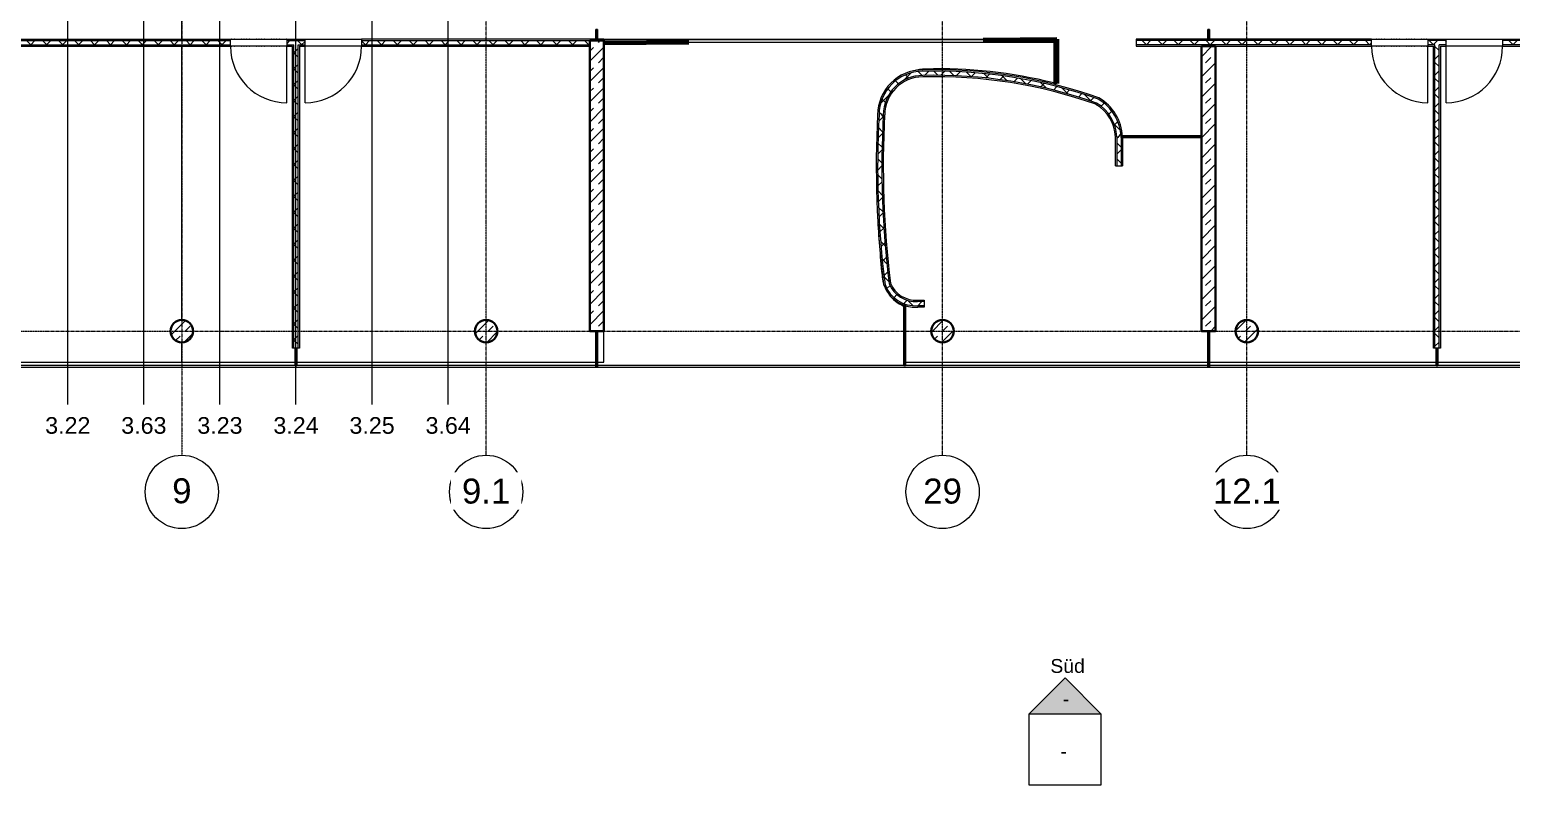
# Model space of a CAD drawing. Header units: millimetres. Extents: x -309577 to 26510, y -302335 to 26695.
# Drawn here: x -252740 to -226445, y -302335 to -288938 of the extents above; entities that cross this region are included whole.
import ezdxf

# ---------------------------------------------------------------- set-up
doc = ezdxf.new("R2010")
doc.units = ezdxf.units.MM
doc.linetypes.add('Rasterlinie', pattern=[22.225, 12.7, -3.175, 3.175, -3.175])
doc.linetypes.add('Über Schnittebene 1', pattern=[1, 0, -1])
for name, color, linetype, lineweight in [('A-ANNO-SYMB', 6, 'Continuous', 9), ('A-AREA-LINE', 4, 'Continuous', 70), ('A-DOOR', 1, 'Continuous', 9), ('A-FLOR-HRAL', 1, 'Continuous', 9), ('A-FLOR-OTLN', 6, 'Continuous', 9), ('A-GLAZ', 6, 'Continuous', 9), ('A-WALL', 2, 'Continuous', 9), ('A-WALL-PATT', 2, 'Continuous', 35), ('S-COLS', 6, 'Continuous', 9), ('S-GRID', 1, 'Continuous', 9)]:
    doc.layers.add(name, color=color, linetype=linetype, lineweight=lineweight)
pattern_1 = [(45, (0, 0), (-179.60512, 179.60512), []), (45, (179.6, 0), (-179.60512, 179.60512), [127, -127])]
pattern_2 = [(45, (0, 0), (-141.42136, 141.42136), []), (135, (0, 0), (-141.42136, -141.42136), [])]

# ---------------------------------------------------------------- blocks, each defined once
blk = doc.blocks.new('Systemelement - Verglasung-313596-Ebene 2')
at = {"layer": 'A-GLAZ'}
for p, q in [((-717, 15), (717, 15)), ((-717, 15), (-717, -15)), ((717, 15), (717, -15)), ((717, -15), (-717, -15))]:
    blk.add_line(p, q, dxfattribs=at)
blk = doc.blocks.new('Systemelement - Verglasung-313533-Ebene 2')
at = {"layer": 'A-GLAZ'}
for p, q in [((-534, 15), (534, 15)), ((-534, 15), (-534, -15)), ((534, 15), (534, -15)), ((534, -15), (-534, -15))]:
    blk.add_line(p, q, dxfattribs=at)
blk = doc.blocks.new('Systemelement - Verglasung-313536-Ebene 2')
at = {"layer": 'A-GLAZ'}
for p, q in [((-312.5, 15), (312.5, 15)), ((-312.5, 15), (-312.5, -15)), ((312.5, 15), (312.5, -15)), ((312.5, -15), (-312.5, -15))]:
    blk.add_line(p, q, dxfattribs=at)
blk = doc.blocks.new('STB Stütze - rund - STB d_40-332858-Ebene 2')
at = {"layer": 'S-COLS'}
for start, end in [(0, 180), (180, 360)]:
    blk.add_arc((0, 0), 200, start, end, dxfattribs=at)
blk = doc.blocks.new('Systemelement - Verglasung-313535-Ebene 2')
at = {"layer": 'A-GLAZ'}
for p, q in [((-85, 15), (85, 15)), ((-85, 15), (-85, -15)), ((85, 15), (85, -15)), ((85, -15), (-85, -15))]:
    blk.add_line(p, q, dxfattribs=at)
blk = doc.blocks.new('Systemelement - Verglasung-313598-Ebene 2')
at = {"layer": 'A-GLAZ'}
for p, q in [((-85, 15), (85, 15)), ((-85, 15), (-85, -15)), ((85, 15), (85, -15)), ((85, -15), (-85, -15))]:
    blk.add_line(p, q, dxfattribs=at)
blk = doc.blocks.new('Systemelement - Verglasung-313607-Ebene 2')
at = {"layer": 'A-GLAZ'}
for p, q in [((-155, 15), (155, 15)), ((-155, 15), (-155, -15)), ((155, 15), (155, -15)), ((155, -15), (-155, -15))]:
    blk.add_line(p, q, dxfattribs=at)
blk = doc.blocks.new('Drehflügel 1-flg - Variabel1 - Drehflügel 1-flg - Variabel-349503-Ebene 2')
at = {"layer": 'A-DOOR'}
blk.add_line((500, -1077), (500, -77), dxfattribs=at)
blk.add_arc((500, -77), 1000, 180, 270, dxfattribs=at)
blk = doc.blocks.new('Drehflügel 1-flg - Variabel1 - Drehflügel 1-flg - Variabel-349504-Ebene 2')
at = {"layer": 'A-DOOR'}
blk.add_line((500, 1077), (500, 77), dxfattribs=at)
blk.add_arc((500, 77), 1000, 90, 180, dxfattribs=at)
blk = doc.blocks.new('Geländer - Geländer-380597-Ebene 2')
at = {"layer": 'A-FLOR-HRAL'}
for p, q in [((-234524, -289118), (-242551, -289118)), ((-242551, -289158), (-234564, -289158)), ((-234564, -289158), (-234564, -289895)), ((-234524, -289895), (-234524, -289118)), ((-234524, -289895), (-234564, -289895))]:
    blk.add_line(p, q, dxfattribs=at)
blk.add_open_spline([(-234564, -289158), (-234564, -289158), (-234563, -289158), (-234562, -289157), (-234561, -289155), (-234560, -289154), (-234559, -289153), (-234558, -289152), (-234556, -289150), (-234554, -289148), (-234553, -289147), (-234551, -289146), (-234550, -289144), (-234549, -289143), (-234548, -289142), (-234546, -289141), (-234545, -289139), (-234544, -289138), (-234542, -289137), (-234541, -289135), (-234540, -289134), (-234539, -289133), (-234537, -289132), (-234536, -289130), (-234535, -289129), (-234534, -289128), (-234533, -289127), (-234531, -289125), (-234530, -289124), (-234529, -289123), (-234528, -289122), (-234526, -289121), (-234525, -289119), (-234524, -289118), (-234524, -289118), (-234524, -289118)], degree=3, knots=[0, 0, 0, 0, 0.083333, 0.125, 0.166667, 0.208333, 0.229167, 0.25, 0.291667, 0.333333, 0.354167, 0.375, 0.395833, 0.416667, 0.4375, 0.458333, 0.479167, 0.5, 0.520833, 0.541667, 0.5625, 0.583333, 0.604167, 0.625, 0.645833, 0.666667, 0.6875, 0.708333, 0.75, 0.770833, 0.791667, 0.833333, 0.875, 0.916667, 1, 1, 1, 1], dxfattribs=at)
blk = doc.blocks.new('STB Stütze - rund - STB d_40-332860-Ebene 2')
at = {"layer": 'S-COLS'}
for start, end in [(0, 180), (180, 0)]:
    blk.add_arc((0, 0), 200, start, end, dxfattribs=at)
blk = doc.blocks.new('Systemelement - Verglasung-313633-Ebene 2')
at = {"layer": 'A-GLAZ'}
for p, q in [((-155, 15), (155, 15)), ((-155, 15), (-155, -15)), ((155, 15), (155, -15)), ((155, -15), (-155, -15))]:
    blk.add_line(p, q, dxfattribs=at)
blk = doc.blocks.new('Systemelement - Verglasung-V99-Ebene 2')
at = {"layer": 'A-GLAZ'}
for p, q in [((717, 15), (-717, 15)), ((-717, 15), (-717, -15)), ((717, -15), (717, 15)), ((-717, -15), (717, -15))]:
    blk.add_line(p, q, dxfattribs=at)
blk = doc.blocks.new('Systemelement - Verglasung-V93-Ebene 2')
at = {"layer": 'A-GLAZ'}
for p, q in [((534, 15), (-534, 15)), ((-534, 15), (-534, -15)), ((534, -15), (534, 15)), ((-534, -15), (534, -15))]:
    blk.add_line(p, q, dxfattribs=at)
blk = doc.blocks.new('Systemelement - Verglasung-V96-Ebene 2')
at = {"layer": 'A-GLAZ'}
for p, q in [((312.5, 15), (-312.5, 15)), ((-312.5, 15), (-312.5, -15)), ((312.5, -15), (312.5, 15)), ((-312.5, -15), (312.5, -15))]:
    blk.add_line(p, q, dxfattribs=at)
blk = doc.blocks.new('STB Stütze - rund - STB d_40-332862-Ebene 2')
at = {"layer": 'S-COLS'}
h = blk.add_hatch(dxfattribs=at)
h.set_pattern_fill('FP_105', color=256, style=0, pattern_type=2)
h.set_pattern_definition([(45, (236538.7, 294282.99), (-179.60512, 179.60512), []), (45, (236718.3, 294282.99), (-179.60512, 179.60512), [127, -127])])
h.paths.add_polyline_path([(24, -199), (71, -187), (114, -165), (150, -133), (177, -93), (194, -48), (200, 0), (194, 48), (177, 93), (150, 133), (114, 165), (71, 187), (24, 199), (-24, 199), (-71, 187), (-114, 165), (-150, 133), (-177, 93), (-194, 48), (-200, 0), (-194, -48), (-177, -93), (-150, -133), (-114, -165), (-71, -187), (-24, -199)], flags=0)
at = {"layer": 'S-COLS', "lineweight": 35}
for start, end in [(360, 180), (180, 360)]:
    blk.add_arc((0, 0), 200, start, end, dxfattribs=at)
blk = doc.blocks.new('STB Stütze - rund - STB d_40-V100-Ebene 2')
at = {"layer": 'S-COLS'}
h = blk.add_hatch(dxfattribs=at)
h.set_pattern_fill('FP_106', color=256, style=0, pattern_type=2)
h.set_pattern_definition([(45, (244638.7, 294282.99), (-179.60512, 179.60512), []), (45, (244818.3, 294282.99), (-179.60512, 179.60512), [127, -127])])
h.paths.add_polyline_path([(24, -199), (71, -187), (114, -165), (150, -133), (177, -93), (194, -48), (200, 0), (194, 48), (177, 93), (150, 133), (114, 165), (71, 187), (24, 199), (-24, 199), (-71, 187), (-114, 165), (-150, 133), (-177, 93), (-194, 48), (-200, 0), (-194, -48), (-177, -93), (-150, -133), (-114, -165), (-71, -187), (-24, -199)], flags=0)
at = {"layer": 'S-COLS', "lineweight": 35}
for start, end in [(360, 180), (180, 360)]:
    blk.add_arc((0, 0), 200, start, end, dxfattribs=at)
blk = doc.blocks.new('Systemelement - Verglasung-V95-Ebene 2')
at = {"layer": 'A-GLAZ'}
for p, q in [((85, 15), (-85, 15)), ((-85, 15), (-85, -15)), ((85, -15), (85, 15)), ((-85, -15), (85, -15))]:
    blk.add_line(p, q, dxfattribs=at)
blk = doc.blocks.new('Systemelement - Verglasung-V101-Ebene 2')
at = {"layer": 'A-GLAZ'}
for p, q in [((85, 15), (-85, 15)), ((-85, 15), (-85, -15)), ((85, -15), (85, 15)), ((-85, -15), (85, -15))]:
    blk.add_line(p, q, dxfattribs=at)
blk = doc.blocks.new('STB Stütze - rund - STB d_40-V116-Ebene 2')
at = {"layer": 'S-COLS'}
h = blk.add_hatch(dxfattribs=at)
h.set_pattern_fill('FP_122', color=256, style=0, pattern_type=2)
h.set_pattern_definition([(45, (250038.7, 294282.99), (-179.60512, 179.60512), []), (45, (250218.3, 294282.99), (-179.60512, 179.60512), [127, -127])])
h.paths.add_polyline_path([(24, -199), (71, -187), (114, -165), (150, -133), (177, -93), (194, -48), (200, 0), (194, 48), (177, 93), (150, 133), (114, 165), (71, 187), (24, 199), (-24, 199), (-71, 187), (-114, 165), (-150, 133), (-177, 93), (-194, 48), (-200, 0), (-194, -48), (-177, -93), (-150, -133), (-114, -165), (-71, -187), (-24, -199)], flags=0)
at = {"layer": 'S-COLS', "lineweight": 35}
for start, end in [(360, 180), (180, 360)]:
    blk.add_arc((0, 0), 200, start, end, dxfattribs=at)
blk = doc.blocks.new('Systemelement - Verglasung-V127-Ebene 2')
at = {"layer": 'A-GLAZ'}
for p, q in [((155, 15), (-155, 15)), ((-155, 15), (-155, -15)), ((155, -15), (155, 15)), ((-155, -15), (155, -15))]:
    blk.add_line(p, q, dxfattribs=at)
blk = doc.blocks.new('Drehflügel 1-flg - Variabel1 - Drehflügel 1-flg - Variabel-V133-Ebene 2')
at = {"layer": 'A-DOOR', "linetype": 'Über Schnittebene 1'}
for p, q in [((500, 48), (-500, 48)), ((-500, -77), (500, -77))]:
    blk.add_line(p, q, dxfattribs=at)
at = {"layer": 'A-DOOR'}
blk.add_line((500, -1077), (500, -77), dxfattribs=at)
blk.add_arc((500, -77), 1000, 180, 270, dxfattribs=at)
blk = doc.blocks.new('Drehflügel 1-flg - Variabel1 - Drehflügel 1-flg - Variabel-V134-Ebene 2')
at = {"layer": 'A-DOOR'}
blk.add_line((500, 1077), (500, 77), dxfattribs=at)
at = {"layer": 'A-DOOR', "linetype": 'Über Schnittebene 1'}
for p, q in [((-500, 77), (500, 77)), ((500, -48), (-500, -48))]:
    blk.add_line(p, q, dxfattribs=at)
at = {"layer": 'A-DOOR'}
blk.add_arc((500, 77), 1000, 90, 180, dxfattribs=at)
blk = doc.blocks.new('Geländer - Geländer-380627-Ebene 2')
at = {"layer": 'A-FLOR-HRAL'}
for p, q in [((-234524, -289118), (-242551, -289118)), ((-242551, -289158), (-234564, -289158)), ((-234564, -289158), (-234564, -289895)), ((-234524, -289895), (-234524, -289118)), ((-234524, -289895), (-234564, -289895))]:
    blk.add_line(p, q, dxfattribs=at)
blk.add_open_spline([(-234564, -289158), (-234564, -289158), (-234563, -289158), (-234562, -289157), (-234561, -289155), (-234560, -289154), (-234559, -289153), (-234558, -289152), (-234556, -289150), (-234554, -289148), (-234553, -289147), (-234551, -289146), (-234550, -289144), (-234549, -289143), (-234548, -289142), (-234546, -289141), (-234545, -289139), (-234544, -289138), (-234542, -289137), (-234541, -289135), (-234540, -289134), (-234539, -289133), (-234537, -289132), (-234536, -289130), (-234535, -289129), (-234534, -289128), (-234533, -289127), (-234531, -289125), (-234530, -289124), (-234529, -289123), (-234528, -289122), (-234526, -289121), (-234525, -289119), (-234524, -289118), (-234524, -289118), (-234524, -289118)], degree=3, knots=[0, 0, 0, 0, 0.083333, 0.125, 0.166667, 0.208333, 0.229167, 0.25, 0.291667, 0.333333, 0.354167, 0.375, 0.395833, 0.416667, 0.4375, 0.458333, 0.479167, 0.5, 0.520833, 0.541667, 0.5625, 0.583333, 0.604167, 0.625, 0.645833, 0.666667, 0.6875, 0.708333, 0.75, 0.770833, 0.791667, 0.833333, 0.875, 0.916667, 1, 1, 1, 1], dxfattribs=at)
blk = doc.blocks.new('STB Stütze - rund - STB d_40-332864-Ebene 2')
at = {"layer": 'S-COLS'}
h = blk.add_hatch(dxfattribs=at)
h.set_pattern_fill('FP_126', color=256, style=0, pattern_type=2)
h.set_pattern_definition([(225, (-231138.7, -294282.99), (179.60512, -179.60512), []), (225, (-231318.32, -294282.99), (179.60512, -179.60512), [127, -127])])
h.paths.add_polyline_path([(24, 199), (-24, 199), (-71, 187), (-114, 165), (-150, 133), (-177, 93), (-194, 48), (-200, 0), (-194, -48), (-177, -93), (-150, -133), (-114, -165), (-71, -187), (-24, -199), (24, -199), (71, -187), (114, -165), (150, -133), (177, -93), (194, -48), (200, 0), (194, 48), (177, 93), (150, 133), (114, 165), (71, 187)], flags=0)
at = {"layer": 'S-COLS', "lineweight": 35}
for start, end in [(0, 180), (180, 0)]:
    blk.add_arc((0, 0), 200, start, end, dxfattribs=at)
blk = doc.blocks.new('Systemelement - Verglasung-V162-Ebene 2')
at = {"layer": 'A-GLAZ'}
for p, q in [((155, 15), (-155, 15)), ((-155, 15), (-155, -15)), ((155, -15), (155, 15)), ((-155, -15), (155, -15))]:
    blk.add_line(p, q, dxfattribs=at)
blk = doc.blocks.new('Systemelement - Verglasung-392771-Ebene 2')
at = {"layer": 'A-GLAZ'}
for p, q in [((45862, 15), (-45862, 15)), ((-45862, -15), (45862, -15))]:
    blk.add_line(p, q, dxfattribs=at)
blk = doc.blocks.new('Ansicht - Gefüllter Pfeil und Ansichtsname-212564-Ebene 2')
at = {"layer": 'A-ANNO-SYMB'}
for p, q in [((-6.35, -6.35), (-6.35, 6.35)), ((-6.35, 6.35), (6.35, 6.35)), ((6.35, 6.35), (6.35, -6.35)), ((6.35, -6.35), (-6.35, -6.35))]:
    blk.add_line(p, q, dxfattribs=at)
blk = doc.blocks.new('Ansicht - Gefüllter Pfeil und Ansichtsname-212290-Ebene 2')
at = {"layer": 'A-ANNO-SYMB'}
blk.add_hatch(color=256, dxfattribs=at).paths.add_polyline_path([(6.35, 0), (-6.35, 0), (0, 6.35)], flags=0)
for p, q in [((0, 6.35), (-6.35, 0)), ((6.35, 0), (0, 6.35)), ((-6.35, 0), (6.35, 0))]:
    blk.add_line(p, q, dxfattribs=at)
blk = doc.blocks.new('Raster - Rasterbeschriftung-194804-Ebene 2')
at = {"layer": 'S-GRID'}
blk.add_circle((0, 0), 6.5, dxfattribs=at)

msp = doc.modelspace()

# ---------------------------------------------------------------- hatches: boundary and pattern name
at = {"layer": 'A-WALL-PATT', "lineweight": 9}
h = msp.add_hatch(dxfattribs=at)
h.set_pattern_fill('FP_59', color=256, style=0, pattern_type=2)
h.set_pattern_definition(pattern_2)
h.paths.add_polyline_path([(-243130, -289208), (-242801, -289208), (-242801, -289133), (-246851, -289133), (-246851, -289208), (-246024, -289208)], flags=0)
h.paths.add_polyline_path([(-280226, -289208), (-280226, -289133), (-283051, -289133), (-283051, -289208), (-280748, -289208)], flags=0)
h.paths.add_polyline_path([(-279026, -289208), (-274826, -289208), (-274826, -289133), (-279226, -289133), (-279226, -289208), (-279101, -289208)], flags=0)
h.paths.add_polyline_path([(-248051, -289208), (-247851, -289208), (-247851, -289133), (-248176, -289133), (-248176, -289208)], flags=0)
h.paths.add_polyline_path([(-249176, -289208), (-249176, -289133), (-253576, -289133), (-253576, -289208), (-251811, -289208)], flags=0)
h.paths.add_polyline_path([(-273626, -289208), (-269426, -289208), (-269426, -289133), (-273826, -289133), (-273826, -289208), (-273701, -289208)], flags=0)
h.paths.add_polyline_path([(-254576, -289208), (-254576, -289133), (-258976, -289133), (-258976, -289208), (-254705, -289208)], flags=0)
h.paths.add_polyline_path([(-259976, -289208), (-259976, -289133), (-264501, -289133), (-264501, -289208), (-260493, -289208)], flags=0)
h.paths.add_polyline_path([(-268226, -289208), (-265501, -289208), (-265501, -289133), (-268426, -289133), (-268426, -289208), (-268301, -289208)], flags=0)
h = msp.add_hatch(dxfattribs=at)
h.set_pattern_fill('FP_59', color=256, style=0, pattern_type=2)
h.set_pattern_definition(pattern_2)
h.paths.add_polyline_path([(-247976, -294583), (-247976, -289208), (-248051, -289208), (-248051, -294583)], flags=0)
h = msp.add_hatch(dxfattribs=at)
h.set_pattern_fill('FP_60', color=256, style=0, pattern_type=2)
h.set_pattern_definition(pattern_1)
h.paths.add_polyline_path([(-242801, -294283), (-242551, -294283), (-242551, -289133), (-242801, -289133), (-242801, -291234)], flags=0)
h = msp.add_hatch(dxfattribs=at)
h.set_pattern_fill('FP_59', color=256, style=0, pattern_type=2)
h.set_pattern_definition(pattern_2)
h.paths.add_polyline_path([(-193937, -289208), (-192726, -289208), (-192726, -289133), (-195551, -289133), (-195551, -289208)], flags=0)
h.paths.add_polyline_path([(-233002, -289208), (-228926, -289208), (-228926, -289133), (-233101, -289133), (-233101, -289208)], flags=0)
h.paths.add_polyline_path([(-196551, -289208), (-196551, -289133), (-200951, -289133), (-200951, -289208), (-196676, -289208)], flags=0)
h.paths.add_polyline_path([(-226601, -289208), (-222201, -289208), (-222201, -289133), (-226601, -289133)], flags=0)
h.paths.add_polyline_path([(-227926, -289208), (-227601, -289208), (-227601, -289133), (-227926, -289133)], flags=0)
h.paths.add_polyline_path([(-201951, -289208), (-201951, -289133), (-206351, -289133), (-206351, -289208), (-202076, -289208)], flags=0)
h.paths.add_polyline_path([(-221201, -289208), (-216801, -289208), (-216801, -289133), (-221201, -289133)], flags=0)
h.paths.add_polyline_path([(-207351, -289208), (-207351, -289133), (-210276, -289133), (-210276, -289208), (-207476, -289208)], flags=0)
h.paths.add_polyline_path([(-211276, -289208), (-211276, -289133), (-215801, -289133), (-215801, -289208), (-211300, -289208)], flags=0)
h = msp.add_hatch(dxfattribs=at)
h.set_pattern_fill('FP_60', color=256, style=0, pattern_type=2)
h.set_pattern_definition(pattern_1)
h.paths.add_polyline_path([(-231694, -294283), (-231694, -289233), (-231944, -289233), (-231944, -294283)], flags=0)
h = msp.add_hatch(dxfattribs=at)
h.set_pattern_fill('FP_59', color=256, style=0, pattern_type=2)
h.set_pattern_definition(pattern_2)
h.paths.add_polyline_path([(-227801, -294583), (-227726, -294583), (-227726, -289208), (-227801, -289208), (-227801, -291234)], flags=0)
h = msp.add_hatch(dxfattribs=at)
h.set_pattern_fill('FP_59', color=256, style=0, pattern_type=2)
h.set_pattern_definition(pattern_2)
h.paths.add_polyline_path([(-237591, -290449), (-237585, -290358), (-237567, -290268), (-237538, -290182), (-237497, -290100), (-237446, -290023), (-237386, -289955), (-237317, -289894), (-237241, -289844), (-237159, -289803), (-237072, -289774), (-236981, -289756), (-236891, -289750), (-236892, -289675), (-236985, -289680), (-237077, -289697), (-237166, -289725), (-237251, -289764), (-237338, -289817), (-237405, -289869), (-237471, -289935), (-237528, -290009), (-237577, -290088), (-237615, -290173), (-237643, -290262), (-237660, -290354), (-237666, -290447)], flags=0)
h = msp.add_hatch(dxfattribs=at)
h.set_pattern_fill('FP_59', color=256, style=0, pattern_type=2)
h.set_pattern_definition(pattern_2)
h.paths.add_polyline_path([(-233807, -290239), (-233775, -290170), (-234076, -290070), (-234381, -289980), (-234688, -289902), (-234998, -289835), (-235311, -289779), (-235625, -289735), (-235941, -289703), (-236258, -289682), (-236575, -289672), (-236892, -289675), (-236891, -289750), (-236577, -289747), (-236258, -289757), (-235950, -289777), (-235638, -289809), (-235327, -289853), (-235017, -289908), (-234710, -289974), (-234406, -290051), (-234105, -290139)], flags=0)
h = msp.add_hatch(dxfattribs=at)
h.set_pattern_fill('FP_59', color=256, style=0, pattern_type=2)
h.set_pattern_definition(pattern_2)
h.paths.add_polyline_path([(-233446, -290837), (-233371, -290836), (-233380, -290746), (-233398, -290658), (-233427, -290572), (-233465, -290490), (-233512, -290413), (-233567, -290342), (-233630, -290277), (-233699, -290220), (-233775, -290170), (-233807, -290239), (-233731, -290290), (-233662, -290349), (-233602, -290417), (-233550, -290492), (-233508, -290573), (-233476, -290658), (-233456, -290747)], flags=0)
h = msp.add_hatch(dxfattribs=at)
h.set_pattern_fill('FP_59', color=256, style=0, pattern_type=2)
h.set_pattern_definition(pattern_2)
h.paths.add_polyline_path([(-237560, -293459), (-237487, -293440), (-237534, -293015), (-237570, -292588), (-237596, -292161), (-237611, -291733), (-237615, -291305), (-237609, -290877), (-237591, -290449), (-237666, -290447), (-237684, -290878), (-237690, -291309), (-237686, -291740), (-237671, -292171), (-237645, -292601), (-237608, -293030)], flags=0)
h = msp.add_hatch(dxfattribs=at)
h.set_pattern_fill('FP_59', color=256, style=0, pattern_type=2)
h.set_pattern_definition(pattern_2)
h.paths.add_polyline_path([(-233446, -291353), (-233371, -291353), (-233371, -290836), (-233446, -290837), (-233446, -291234)], flags=0)
h = msp.add_hatch(dxfattribs=at)
h.set_pattern_fill('FP_59', color=256, style=0, pattern_type=2)
h.set_pattern_definition(pattern_2)
h.paths.add_polyline_path([(-236980, -293833), (-236982, -293758), (-237062, -293757), (-237140, -293744), (-237216, -293718), (-237286, -293681), (-237350, -293633), (-237405, -293576), (-237451, -293511), (-237487, -293440), (-237560, -293459), (-237525, -293533), (-237481, -293602), (-237427, -293664), (-237365, -293718), (-237296, -293762), (-237222, -293796), (-237143, -293820), (-237062, -293832)], flags=0)
h = msp.add_hatch(dxfattribs=at)
h.set_pattern_fill('FP_59', color=256, style=0, pattern_type=2)
h.set_pattern_definition(pattern_2)
h.paths.add_polyline_path([(-236863, -293833), (-236863, -293758), (-236982, -293758), (-236980, -293833)], flags=0)

# ---------------------------------------------------------------- linework, layer by layer
at = {"layer": 'A-AREA-LINE'}
for p, q in [((-242551, -289170), (-241044, -289158)), ((-242551, -289170), (-241044, -289158)), ((-235820, -289118), (-234514, -289108)), ((-235820, -289118), (-234514, -289108)), ((-234514, -289108), (-234514, -289895))]:
    msp.add_line(p, q, dxfattribs=at)
at = {"layer": 'A-FLOR-OTLN'}
for p, q in [((-250039, -289108), (-250039, -287358)), ((-250039, -294084), (-250039, -289233)), ((-242551, -289108), (-234514, -289108)), ((-234514, -289108), (-234514, -289895)), ((-234514, -289895), (-234524, -289892)), ((-250039, -294833), (-250039, -294482)), ((-242551, -294833), (-242551, -294283)), ((-253399, -294833), (-248029, -294833)), ((-247999, -294833), (-242691, -294833)), ((-242661, -294833), (-242551, -294833)), ((-237199, -294833), (-231834, -294833)), ((-231804, -294833), (-227779, -294833)), ((-227749, -294833), (-225739, -294833))]:
    msp.add_line(p, q, dxfattribs=at)
for centre, radius, start, end in [((-236820, -290509), 873, 91.6026, 105.2831), ((-236820, -290509), 873, 91.6026, 105.2831), ((-236607, -298134), 8501, 76.0935, 91.6026), ((-236607, -298134), 8501, 76.0935, 91.6026), ((-219342, -291377), 18371, 182.7639, 185.9708), ((-219342, -291377), 18371, 182.7639, 185.9708), ((-236987, -293259), 627, 182.6803, 196.2155), ((-236987, -293259), 627, 182.6803, 196.2155), ((-236987, -293259), 627, 211.6466, 212.6195), ((-236987, -293259), 627, 211.6466, 212.6195), ((-236987, -293259), 627, 215.8514, 247.2394), ((-236987, -293259), 627, 215.8514, 247.2394)]:
    msp.add_arc(centre, radius, start, end, dxfattribs=at)
at = {"layer": 'A-WALL'}
for p, q in [((-259976, -289108), (-246851, -289108)), ((-253576, -289133), (-249176, -289133)), ((-253376, -289208), (-249176, -289208)), ((-248176, -289233), (-249176, -289233)), ((-248176, -289133), (-247851, -289133)), ((-248176, -289208), (-248051, -289208)), ((-248076, -294583), (-248076, -289233)), ((-248051, -294583), (-248051, -289208)), ((-247976, -289208), (-247851, -289208)), ((-247976, -294583), (-247976, -289208)), ((-247951, -289233), (-247951, -294583)), ((-246851, -289233), (-247851, -289233)), ((-246851, -289133), (-242801, -289133)), ((-246851, -289208), (-242801, -289208)), ((-233101, -289108), (-233101, -289233)), ((-228926, -289133), (-233101, -289133)), ((-228926, -289208), (-233101, -289208)), ((-228926, -289108), (-215801, -289108)), ((-227926, -289233), (-228926, -289233)), ((-227601, -289133), (-227926, -289133)), ((-227801, -289208), (-227926, -289208)), ((-227826, -294583), (-227826, -289233)), ((-227801, -294583), (-227801, -289208)), ((-227601, -289208), (-227726, -289208)), ((-227726, -294583), (-227726, -289208)), ((-227701, -289233), (-227701, -294583)), ((-226601, -289233), (-227601, -289233)), ((-222201, -289133), (-226601, -289133)), ((-222401, -289208), (-226601, -289208)), ((-233471, -291353), (-233471, -290838)), ((-233446, -290837), (-233446, -291353)), ((-233371, -290836), (-233371, -291353)), ((-233346, -290835), (-233346, -291353)), ((-233471, -291353), (-233346, -291353)), ((-236983, -293733), (-236863, -293733)), ((-236863, -293758), (-236982, -293758)), ((-236863, -293833), (-236980, -293833)), ((-236863, -293858), (-236979, -293858)), ((-236863, -293733), (-236863, -293858)), ((-247951, -294583), (-248076, -294583)), ((-227701, -294583), (-227826, -294583))]:
    msp.add_line(p, q, dxfattribs=at)
at = {"layer": 'A-WALL', "color": 7}
for p, q in [((-253351, -289233), (-249176, -289233)), ((-249176, -289233), (-249176, -289108)), ((-248176, -289108), (-248176, -289233)), ((-248176, -289233), (-248076, -289233)), ((-247951, -289233), (-247851, -289233)), ((-247851, -289233), (-247851, -289108)), ((-242551, -289108), (-246851, -289108)), ((-246851, -289108), (-246851, -289233)), ((-246851, -289233), (-242801, -289233)), ((-242551, -289133), (-242551, -289108)), ((-228926, -289108), (-233101, -289108)), ((-233101, -289233), (-228926, -289233)), ((-228926, -289233), (-228926, -289108)), ((-227926, -289108), (-227926, -289233)), ((-227926, -289233), (-227826, -289233)), ((-227701, -289233), (-227601, -289233)), ((-227601, -289233), (-227601, -289108)), ((-226601, -289108), (-226601, -289233)), ((-226601, -289233), (-222426, -289233))]:
    msp.add_line(p, q, dxfattribs=at)
at = {"layer": 'A-WALL', "color": 10, "lineweight": 35}
for p, q in [((-242801, -289133), (-242801, -294283)), ((-242801, -289133), (-242551, -289133)), ((-242551, -294283), (-242551, -289133)), ((-231944, -289233), (-231944, -294283)), ((-231694, -289233), (-231944, -289233)), ((-231694, -294283), (-231694, -289233)), ((-242801, -294283), (-242551, -294283)), ((-231944, -294283), (-231694, -294283))]:
    msp.add_line(p, q, dxfattribs=at)
at = {"layer": 'A-WALL'}
for centre, radius, start, end in [((-236891, -290450), 800, 90.1186, 179.7518), ((-236891, -290450), 775, 90.0979, 179.7951), ((-236891, -290450), 700, 90.0271, 179.9433), ((-236891, -290450), 675, 90, 180), ((-236672, -298342), 8695, 70.4614, 91.4513), ((-236672, -298342), 8670, 70.4766, 91.4533), ((-236672, -298342), 8595, 70.5229, 91.4594), ((-236672, -298342), 8570, 70.5386, 91.4614), ((-234177, -290870), 706, 2.5833, 59.4167), ((-234177, -290870), 731, 2.5373, 59.6145), ((-234177, -290870), 806, 2.4165, 60.134), ((-234177, -290870), 831, 2.3811, 60.2862), ((-220641, -291353), 17075, 176.9578, 187.1056), ((-220641, -291353), 17050, 176.9557, 187.0951), ((-220641, -291353), 16975, 176.9492, 187.0635), ((-220641, -291353), 16950, 176.9471, 187.0529), ((-237015, -293251), 508, 201.8328, 273.6725), ((-237015, -293251), 483, 202.2294, 273.7706), ((-237015, -293251), 608, 200.5751, 273.3608), ((-237015, -293251), 583, 200.8488, 273.4287)]:
    msp.add_arc(centre, radius, start, end, dxfattribs=at)
at = {"layer": 'A-WALL', "color": 7}
for centre, radius, start, end in [((-236891, -290450), 800, 90.1186, 179.7518), ((-236891, -290450), 675, 90, 180), ((-236672, -298342), 8695, 70.4614, 91.4513), ((-236672, -298342), 8570, 70.5386, 91.4614), ((-234177, -290870), 706, 2.5833, 59.4167), ((-234177, -290870), 831, 2.3811, 60.2862), ((-220641, -291353), 17075, 176.9578, 187.1056), ((-220641, -291353), 16950, 176.9471, 187.0529), ((-237015, -293251), 483, 202.2294, 273.7706), ((-237015, -293251), 608, 200.5751, 273.3608)]:
    msp.add_arc(centre, radius, start, end, dxfattribs=at)
at = {"layer": 'S-GRID', "linetype": 'Rasterlinie'}
for p, q in [((-250039, -235883), (-250039, -296483)), ((-244639, -296483), (-244639, -278649)), ((-236539, -296483), (-236539, -278649)), ((-231139, -296483), (-231139, -278649)), ((-297439, -294283), (-175468, -294283))]:
    msp.add_line(p, q, dxfattribs=at)
at = {"layer": 'S-GRID', "lineweight": 18}
for p, q in [((-252064, -295585), (-252064, -281267)), ((-250714, -295585), (-250714, -281267)), ((-249364, -295585), (-249364, -281267)), ((-248014, -295585), (-248014, -281267)), ((-246664, -295585), (-246664, -281267)), ((-245314, -295585), (-245314, -281267))]:
    msp.add_line(p, q, dxfattribs=at)

# ---------------------------------------------------------------- block references
at = {"layer": 'A-ANNO-SYMB', "xscale": 99.99999999999993, "yscale": 99.99999999999993, "zscale": 99.99999999999993}
msp.add_blockref('Ansicht - Gefüllter Pfeil und Ansichtsname-212290-Ebene 2', (-234365, -301065), dxfattribs=at)
at = {"layer": 'A-ANNO-SYMB', "xscale": 99.99999999999993, "yscale": 99.99999999999993, "zscale": 99.99999999999993, "rotation": 269.9999999999997}
msp.add_blockref('Ansicht - Gefüllter Pfeil und Ansichtsname-212564-Ebene 2', (-234365, -301700), dxfattribs=at)
at = {"layer": 'A-DOOR'}
for name, p in [('Drehflügel 1-flg - Variabel1 - Drehflügel 1-flg - Variabel-V133-Ebene 2', (-248676, -289156)), ('Drehflügel 1-flg - Variabel1 - Drehflügel 1-flg - Variabel-349503-Ebene 2', (-248676, -289156)), ('Drehflügel 1-flg - Variabel1 - Drehflügel 1-flg - Variabel-V133-Ebene 2', (-228426, -289156)), ('Drehflügel 1-flg - Variabel1 - Drehflügel 1-flg - Variabel-349503-Ebene 2', (-228426, -289156))]:
    msp.add_blockref(name, p, dxfattribs=at)
at = {"layer": 'A-DOOR', "rotation": 180}
for name, p in [('Drehflügel 1-flg - Variabel1 - Drehflügel 1-flg - Variabel-V134-Ebene 2', (-247351, -289156)), ('Drehflügel 1-flg - Variabel1 - Drehflügel 1-flg - Variabel-349504-Ebene 2', (-247351, -289156)), ('Drehflügel 1-flg - Variabel1 - Drehflügel 1-flg - Variabel-V134-Ebene 2', (-227101, -289156)), ('Drehflügel 1-flg - Variabel1 - Drehflügel 1-flg - Variabel-349504-Ebene 2', (-227101, -289156))]:
    msp.add_blockref(name, p, dxfattribs=at)
at = {"layer": 'A-FLOR-HRAL'}
for name in ['Geländer - Geländer-380597-Ebene 2', 'Geländer - Geländer-380627-Ebene 2']:
    msp.add_blockref(name, (0, 0), dxfattribs=at)
at = {"layer": 'A-GLAZ'}
for name, p, rotation in [('Systemelement - Verglasung-313598-Ebene 2', (-242676, -289023), 90), ('Systemelement - Verglasung-V101-Ebene 2', (-242676, -289023), 90), ('Systemelement - Verglasung-313535-Ebene 2', (-231819, -289023), 90), ('Systemelement - Verglasung-V95-Ebene 2', (-231819, -289023), 90), ('Systemelement - Verglasung-313533-Ebene 2', (-237214, -294359), 90), ('Systemelement - Verglasung-V93-Ebene 2', (-237214, -294359), 90), ('Systemelement - Verglasung-313536-Ebene 2', (-242676, -294595), 270), ('Systemelement - Verglasung-V96-Ebene 2', (-242676, -294595), 270), ('Systemelement - Verglasung-313536-Ebene 2', (-231819, -294595), 270), ('Systemelement - Verglasung-V96-Ebene 2', (-231819, -294595), 270), ('Systemelement - Verglasung-313607-Ebene 2', (-248014, -294738), 270), ('Systemelement - Verglasung-V127-Ebene 2', (-248014, -294738), 270), ('Systemelement - Verglasung-313633-Ebene 2', (-227764, -294738), 270), ('Systemelement - Verglasung-V162-Ebene 2', (-227764, -294738), 270)]:
    msp.add_blockref(name, p, dxfattribs=dict(at, rotation=rotation))
for name, p in [('Systemelement - Verglasung-313596-Ebene 2', (-232661, -290835)), ('Systemelement - Verglasung-V99-Ebene 2', (-232661, -290835)), ('Systemelement - Verglasung-392771-Ebene 2', (-225776, -294908))]:
    msp.add_blockref(name, p, dxfattribs=at)
at = {"layer": 'S-COLS'}
for name, p in [('STB Stütze - rund - STB d_40-V116-Ebene 2', (-250039, -294283)), ('STB Stütze - rund - STB d_40-332858-Ebene 2', (-250039, -294283)), ('STB Stütze - rund - STB d_40-V100-Ebene 2', (-244639, -294283)), ('STB Stütze - rund - STB d_40-332858-Ebene 2', (-244639, -294283)), ('STB Stütze - rund - STB d_40-332862-Ebene 2', (-236539, -294283)), ('STB Stütze - rund - STB d_40-332858-Ebene 2', (-236539, -294283))]:
    msp.add_blockref(name, p, dxfattribs=at)
at = {"layer": 'S-COLS', "rotation": 180}
for name in ['STB Stütze - rund - STB d_40-332860-Ebene 2', 'STB Stütze - rund - STB d_40-332864-Ebene 2']:
    msp.add_blockref(name, (-231139, -294283), dxfattribs=at)
at = {"layer": 'S-GRID', "xscale": 99.99999999999993, "yscale": 99.99999999999993, "zscale": 99.99999999999993, "rotation": 180}
msp.add_blockref('Raster - Rasterbeschriftung-194804-Ebene 2', (-250039, -297133), dxfattribs=at)
at = {"layer": 'S-GRID', "xscale": 99.99999999999993, "yscale": 99.99999999999993, "zscale": 99.99999999999993}
for p in [(-244639, -297133), (-236539, -297133), (-231139, -297133)]:
    msp.add_blockref('Raster - Rasterbeschriftung-194804-Ebene 2', p, dxfattribs=at)

# ---------------------------------------------------------------- texts
at = {"layer": 'A-ANNO-SYMB', "char_height": 245.88, "attachment_point": 2, "line_spacing_factor": 0.938532}
for s, insert, width in [('\\fArial|b0|i0|c0|p34|;\\PSüd', (-234320, -299711), 729), ('\\fArial|b0|i0|c0|p34|;-', (-234351, -300682), 135), ('\\fArial|b0|i0|c0|p34|;-', (-234390, -301610), 135)]:
    msp.add_mtext(s, dxfattribs=dict(at, insert=insert, width=width))
at = {"layer": 'S-GRID', "char_height": 295.06, "width": 957.6, "attachment_point": 2, "line_spacing_factor": 0.938532}
for s, insert in [('\\fArial|b0|i0|c0|p34|;3.22', (-252063, -295807)), ('\\fArial|b0|i0|c0|p34|;3.63', (-250713, -295807)), ('\\fArial|b0|i0|c0|p34|;3.23', (-249363, -295807)), ('\\fArial|b0|i0|c0|p34|;3.24', (-248013, -295807)), ('\\fArial|b0|i0|c0|p34|;3.25', (-246663, -295807)), ('\\fArial|b0|i0|c0|p34|;3.64', (-245313, -295807))]:
    msp.add_mtext(s, dxfattribs=dict(at, insert=insert))

# ---------------------------------------------------------------- next in the draw order: texts
at = {"layer": 'S-GRID', "char_height": 442.59, "attachment_point": 2, "line_spacing_factor": 0.938532, "bg_fill": 3, "box_fill_scale": 1.25, "bg_fill_color": 0, "bg_fill_transparency": 0}
for s, insert, width in [('\\fArial|b0|i0|c0|p34|;9', (-250039, -296892), 410.36), ('\\fArial|b0|i0|c0|p34|;9.1', (-244639, -296897), 1025.9), ('\\fArial|b0|i0|c0|p34|;29', (-236539, -296897), 820.72), ('\\fArial|b0|i0|c0|p34|;12.1', (-231139, -296897), 1436.26)]:
    msp.add_mtext(s, dxfattribs=dict(at, insert=insert, width=width))

doc.saveas('drawing.dxf')
